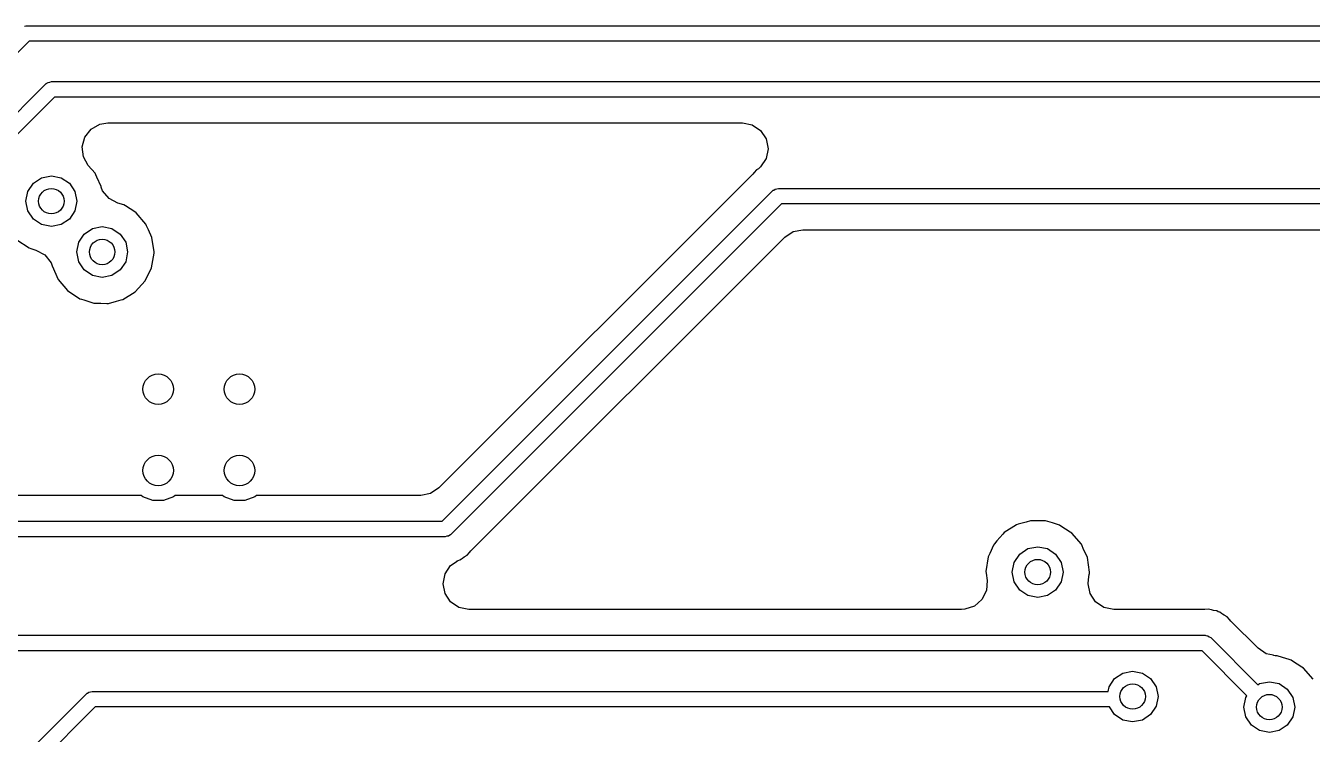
# Model space of a CAD drawing. Extents: x 0.99 to 4.24, y -7.27 to -4.02.
# Drawn here: x 2.2165 to 2.7146, y -5.5431 to -5.2687 of the extents above; entities that cross this region are included whole.
import ezdxf

# ---------------------------------------------------------------- set-up
doc = ezdxf.new("R2010")
doc.units = 0
doc.header["$MEASUREMENT"] = 0
doc.layers.add('BLACK', color=7, linetype='CONTINUOUS')

msp = doc.modelspace()

# ---------------------------------------------------------------- linework, layer by layer
at = {"layer": 'BLACK', "linetype": 'CONTINUOUS'}
for p, q in [((2.21592, -5.26888), (2.21654, -5.26865)), ((2.21654, -5.26865), (2.7568, -5.26865)), ((2.21778, -5.27465), (2.14582, -5.34661)), ((2.75412, -5.27465), (2.21778, -5.27465)), ((2.1523, -5.36314), (2.22426, -5.29119)), ((2.22426, -5.29119), (2.22441, -5.29108)), ((2.22441, -5.29108), (2.22445, -5.29101)), ((2.22445, -5.29101), (2.22457, -5.29096)), ((2.22457, -5.29096), (2.22511, -5.29059)), ((2.22511, -5.29059), (2.22576, -5.29053)), ((2.22576, -5.29053), (2.22638, -5.29031)), ((2.22638, -5.29031), (2.75, -5.29031)), ((2.22762, -5.29631), (2.15566, -5.36826)), ((2.74876, -5.29631), (2.22762, -5.29631)), ((2.23934, -5.3118), (2.24173, -5.30874)), ((2.24173, -5.30874), (2.24511, -5.30683)), ((2.24511, -5.30683), (2.24823, -5.30633)), ((2.24823, -5.30633), (2.49392, -5.30633)), ((2.49392, -5.30633), (2.49774, -5.30708)), ((2.49774, -5.30708), (2.50097, -5.30924)), ((2.50097, -5.30924), (2.50313, -5.31248)), ((2.2383, -5.31555), (2.23934, -5.3118)), ((2.50313, -5.31248), (2.50389, -5.31629)), ((2.23877, -5.31941), (2.2383, -5.31555)), ((2.24069, -5.32279), (2.23877, -5.31941)), ((2.50389, -5.31629), (2.50313, -5.3201)), ((2.24328, -5.3258), (2.24069, -5.32279)), ((2.49938, -5.32452), (2.49855, -5.3255)), ((2.50013, -5.32408), (2.49938, -5.32452)), ((2.50033, -5.32392), (2.50013, -5.32408)), ((2.50097, -5.32333), (2.50033, -5.32392)), ((2.50313, -5.3201), (2.50097, -5.32333)), ((2.21728, -5.33285), (2.21942, -5.32965)), ((2.21942, -5.32965), (2.22261, -5.32752)), ((2.22261, -5.32752), (2.22638, -5.32677)), ((2.22638, -5.32677), (2.23014, -5.32752)), ((2.23014, -5.32752), (2.23334, -5.32965)), ((2.23334, -5.32965), (2.23547, -5.33285)), ((2.24358, -5.32645), (2.24328, -5.3258)), ((2.24395, -5.32727), (2.24358, -5.32645)), ((2.24358, -5.32645), (2.24358, -5.32645)), ((2.24564, -5.33098), (2.24395, -5.32727)), ((2.49796, -5.32615), (2.37641, -5.44769)), ((2.49855, -5.32551), (2.49796, -5.32615)), ((2.49855, -5.3255), (2.49855, -5.32551)), ((2.21654, -5.33661), (2.21728, -5.33285)), ((2.23547, -5.33285), (2.23622, -5.33661)), ((2.24567, -5.33122), (2.24564, -5.33098)), ((2.24623, -5.33257), (2.24567, -5.33122)), ((2.2487, -5.33556), (2.24623, -5.33257)), ((2.37765, -5.46063), (2.50575, -5.33252)), ((2.50575, -5.33252), (2.50591, -5.33242)), ((2.50591, -5.33242), (2.50595, -5.33235)), ((2.50595, -5.33235), (2.50607, -5.3323)), ((2.50607, -5.3323), (2.50661, -5.33193)), ((2.50661, -5.33193), (2.50726, -5.33187)), ((2.50726, -5.33187), (2.50787, -5.33165)), ((2.50787, -5.33165), (2.82283, -5.33165)), ((2.21728, -5.34038), (2.21654, -5.33661)), ((2.23622, -5.33661), (2.23547, -5.34038)), ((2.25214, -5.33738), (2.2487, -5.33556)), ((2.25448, -5.33808), (2.25214, -5.33738)), ((2.25508, -5.33847), (2.25448, -5.33808)), ((2.25866, -5.34079), (2.25508, -5.33847)), ((2.50912, -5.33765), (2.38101, -5.46575)), ((2.82159, -5.33765), (2.50912, -5.33765)), ((2.21942, -5.34357), (2.21728, -5.34038)), ((2.22261, -5.34571), (2.21942, -5.34357)), ((2.23334, -5.34357), (2.23014, -5.34571)), ((2.23547, -5.34038), (2.23334, -5.34357)), ((2.25925, -5.34118), (2.25866, -5.34079)), ((2.25866, -5.34079), (2.25866, -5.34079)), ((2.26297, -5.34549), (2.25925, -5.34118)), ((2.22638, -5.34646), (2.22261, -5.34571)), ((2.23014, -5.34571), (2.22638, -5.34646)), ((2.23697, -5.35253), (2.2391, -5.34934)), ((2.2391, -5.34934), (2.2423, -5.34721)), ((2.2423, -5.34721), (2.24606, -5.34646)), ((2.24606, -5.34646), (2.24983, -5.34721)), ((2.24983, -5.34721), (2.25302, -5.34934)), ((2.25302, -5.34934), (2.25516, -5.35253)), ((2.26326, -5.34613), (2.26297, -5.34549)), ((2.26399, -5.34773), (2.26326, -5.34613)), ((2.26326, -5.34613), (2.26326, -5.34613)), ((2.26532, -5.35067), (2.26399, -5.34773)), ((2.51035, -5.35058), (2.51358, -5.34842)), ((2.51358, -5.34842), (2.51739, -5.34767)), ((2.51739, -5.34767), (2.72652, -5.34767)), ((2.213, -5.35157), (2.21774, -5.35473)), ((2.21774, -5.35473), (2.21842, -5.35494)), ((2.23622, -5.3563), (2.23697, -5.35253)), ((2.25516, -5.35253), (2.25591, -5.3563)), ((2.26613, -5.3563), (2.26532, -5.35067)), ((2.38881, -5.47213), (2.51035, -5.35058)), ((2.21842, -5.35494), (2.22041, -5.35556)), ((2.22041, -5.35556), (2.22382, -5.35742)), ((2.22382, -5.35742), (2.22626, -5.36045)), ((2.23697, -5.36007), (2.23622, -5.3563)), ((2.25591, -5.3563), (2.25516, -5.36007)), ((2.26518, -5.3624), (2.26612, -5.35679)), ((2.26612, -5.35679), (2.26613, -5.3563)), ((2.22626, -5.36045), (2.22672, -5.36161)), ((2.22672, -5.36161), (2.22674, -5.3617)), ((2.22674, -5.3617), (2.22903, -5.3669)), ((2.2391, -5.36326), (2.23697, -5.36007)), ((2.2423, -5.36539), (2.2391, -5.36326)), ((2.25302, -5.36326), (2.24983, -5.36539)), ((2.25516, -5.36007), (2.25302, -5.36326)), ((2.2627, -5.36752), (2.26518, -5.3624)), ((2.22903, -5.3669), (2.23269, -5.37126)), ((2.24606, -5.36614), (2.2423, -5.36539)), ((2.24983, -5.36539), (2.24606, -5.36614)), ((2.25888, -5.37174), (2.2627, -5.36752)), ((2.23269, -5.37126), (2.23742, -5.37441)), ((2.23742, -5.37441), (2.2381, -5.37462)), ((2.2381, -5.37462), (2.2381, -5.37462)), ((2.2381, -5.37462), (2.239, -5.3749)), ((2.25335, -5.3749), (2.25403, -5.37472)), ((2.25403, -5.37472), (2.25888, -5.37174)), ((2.239, -5.3749), (2.24285, -5.37611)), ((2.24285, -5.37611), (2.24555, -5.37616)), ((2.24555, -5.37616), (2.24783, -5.3762)), ((2.24783, -5.3762), (2.24783, -5.3762)), ((2.24783, -5.3762), (2.24854, -5.37621)), ((2.24854, -5.37621), (2.25164, -5.37537)), ((2.25164, -5.37537), (2.25335, -5.3749)), ((2.25335, -5.3749), (2.25335, -5.3749)), ((2.37641, -5.44769), (2.37318, -5.44985)), ((2.26114, -5.45061), (2.12005, -5.45061)), ((2.26181, -5.45117), (2.26114, -5.45061)), ((2.26567, -5.45258), (2.26181, -5.45117)), ((2.26977, -5.45258), (2.26567, -5.45258)), ((2.27362, -5.45117), (2.26977, -5.45258)), ((2.27429, -5.45061), (2.27362, -5.45117)), ((2.29264, -5.45061), (2.27429, -5.45061)), ((2.29331, -5.45117), (2.29264, -5.45061)), ((2.29716, -5.45258), (2.29331, -5.45117)), ((2.30126, -5.45258), (2.29716, -5.45258)), ((2.30512, -5.45117), (2.30126, -5.45258)), ((2.30579, -5.45061), (2.30512, -5.45117)), ((2.36937, -5.45061), (2.30579, -5.45061)), ((2.37318, -5.44985), (2.36937, -5.45061)), ((2.11905, -5.46063), (2.37765, -5.46063)), ((2.60007, -5.462), (2.59526, -5.46503)), ((2.60076, -5.4618), (2.60007, -5.462)), ((2.60378, -5.46094), (2.60076, -5.4618)), ((2.60076, -5.4618), (2.60076, -5.4618)), ((2.60554, -5.46043), (2.60378, -5.46094)), ((2.60625, -5.46044), (2.60554, -5.46043)), ((2.60777, -5.46045), (2.60625, -5.46044)), ((2.61123, -5.46047), (2.60777, -5.46045)), ((2.61396, -5.46128), (2.61123, -5.46047)), ((2.616, -5.4619), (2.61396, -5.46128)), ((2.61668, -5.4621), (2.616, -5.4619)), ((2.616, -5.4619), (2.616, -5.4619)), ((2.61728, -5.46249), (2.61668, -5.4621)), ((2.62086, -5.46481), (2.61728, -5.46249)), ((2.37889, -5.46663), (2.12029, -5.46663)), ((2.37951, -5.46641), (2.37889, -5.46663)), ((2.38016, -5.46635), (2.37951, -5.46641)), ((2.38069, -5.46597), (2.38016, -5.46635)), ((2.38082, -5.46593), (2.38069, -5.46597)), ((2.38086, -5.46586), (2.38082, -5.46593)), ((2.38101, -5.46575), (2.38086, -5.46586)), ((2.5915, -5.4693), (2.59119, -5.46994)), ((2.59247, -5.4682), (2.5915, -5.4693)), ((2.59479, -5.46557), (2.59247, -5.4682)), ((2.59526, -5.46503), (2.59479, -5.46557)), ((2.62146, -5.46519), (2.62086, -5.46481)), ((2.62086, -5.46481), (2.62086, -5.46481)), ((2.62517, -5.4695), (2.62146, -5.46519)), ((2.38554, -5.47487), (2.38627, -5.4744)), ((2.38627, -5.4744), (2.38739, -5.47376)), ((2.38739, -5.47376), (2.38822, -5.47277)), ((2.38822, -5.47277), (2.38881, -5.47213)), ((2.58972, -5.47309), (2.58908, -5.47445)), ((2.59119, -5.46994), (2.58972, -5.47309)), ((2.59119, -5.46994), (2.59119, -5.46994)), ((2.59917, -5.47655), (2.60131, -5.47336)), ((2.60131, -5.47336), (2.6045, -5.47122)), ((2.6045, -5.47122), (2.60827, -5.47047)), ((2.60827, -5.47047), (2.61203, -5.47122)), ((2.61203, -5.47122), (2.61523, -5.47336)), ((2.61523, -5.47336), (2.61736, -5.47655)), ((2.62547, -5.47015), (2.62517, -5.4695)), ((2.62593, -5.47117), (2.62547, -5.47015)), ((2.62547, -5.47015), (2.62547, -5.47015)), ((2.62753, -5.47468), (2.62593, -5.47117)), ((2.3788, -5.48101), (2.38096, -5.47778)), ((2.38096, -5.47778), (2.38345, -5.47612)), ((2.38341, -5.47605), (2.38387, -5.47579)), ((2.38345, -5.47612), (2.38341, -5.47605)), ((2.38387, -5.47579), (2.38392, -5.47576)), ((2.38392, -5.47576), (2.38448, -5.47561)), ((2.38448, -5.47561), (2.38519, -5.47511)), ((2.38519, -5.47511), (2.38554, -5.47487)), ((2.38519, -5.47511), (2.38519, -5.47511)), ((2.58908, -5.47445), (2.5882, -5.48007)), ((2.59843, -5.48031), (2.59917, -5.47655)), ((2.61736, -5.47655), (2.61811, -5.48031)), ((2.62833, -5.48031), (2.62753, -5.47468)), ((2.37805, -5.48482), (2.3788, -5.48101)), ((2.5882, -5.48007), (2.58829, -5.48077)), ((2.58829, -5.48077), (2.58829, -5.48077)), ((2.58829, -5.48077), (2.58866, -5.48353)), ((2.58866, -5.48353), (2.5884, -5.48741)), ((2.59917, -5.48408), (2.59843, -5.48031)), ((2.60131, -5.48727), (2.59917, -5.48408)), ((2.61736, -5.48408), (2.61523, -5.48727)), ((2.61811, -5.48031), (2.61736, -5.48408)), ((2.62779, -5.48482), (2.62793, -5.48317)), ((2.62793, -5.48317), (2.62826, -5.48118)), ((2.62826, -5.48118), (2.62833, -5.48081)), ((2.62826, -5.48118), (2.62826, -5.48118)), ((2.62833, -5.48081), (2.62833, -5.48031)), ((2.3788, -5.48863), (2.37805, -5.48482)), ((2.38096, -5.49186), (2.3788, -5.48863)), ((2.5884, -5.48741), (2.58668, -5.49089)), ((2.6045, -5.48941), (2.60131, -5.48727)), ((2.61523, -5.48727), (2.61203, -5.48941)), ((2.62855, -5.48863), (2.62779, -5.48482)), ((2.63071, -5.49186), (2.62855, -5.48863)), ((2.38419, -5.49402), (2.38096, -5.49186)), ((2.38801, -5.49478), (2.38419, -5.49402)), ((2.58375, -5.49345), (2.58007, -5.4947)), ((2.58668, -5.49089), (2.58375, -5.49345)), ((2.60827, -5.49016), (2.6045, -5.48941)), ((2.61203, -5.48941), (2.60827, -5.49016)), ((2.63394, -5.49402), (2.63071, -5.49186)), ((2.63775, -5.49478), (2.63394, -5.49402)), ((2.57878, -5.49478), (2.38801, -5.49478)), ((2.58007, -5.4947), (2.57878, -5.49478)), ((2.67215, -5.49478), (2.63775, -5.49478)), ((2.67302, -5.49474), (2.67215, -5.49478)), ((2.67431, -5.49463), (2.67302, -5.49474)), ((2.67556, -5.49496), (2.67431, -5.49463)), ((2.6764, -5.49515), (2.67556, -5.49496)), ((2.67768, -5.49538), (2.6764, -5.49515)), ((2.67818, -5.49567), (2.67768, -5.49538)), ((2.67874, -5.49582), (2.67818, -5.49567)), ((2.67946, -5.49632), (2.67874, -5.49582)), ((2.6798, -5.49656), (2.67946, -5.49632)), ((2.67946, -5.49632), (2.67946, -5.49632)), ((2.68053, -5.49703), (2.6798, -5.49656)), ((2.68165, -5.49767), (2.68053, -5.49703)), ((2.68248, -5.49866), (2.68165, -5.49767)), ((2.68307, -5.4993), (2.68248, -5.49866)), ((2.68248, -5.49866), (2.68248, -5.49866)), ((2.69361, -5.50984), (2.68307, -5.4993)), ((2.20283, -5.5048), (2.67315, -5.5048)), ((2.67315, -5.5048), (2.67334, -5.50483)), ((2.67334, -5.50483), (2.67342, -5.50481)), ((2.67342, -5.50481), (2.67354, -5.50487)), ((2.67354, -5.50487), (2.67418, -5.50498)), ((2.67418, -5.50498), (2.67468, -5.5054)), ((2.67468, -5.5054), (2.67528, -5.50568)), ((2.67528, -5.50568), (2.69355, -5.52395)), ((2.67191, -5.5108), (2.20407, -5.5108)), ((2.6893, -5.52819), (2.67191, -5.5108)), ((2.69679, -5.51198), (2.69361, -5.50984)), ((2.69953, -5.51254), (2.69679, -5.51198)), ((2.69952, -5.51265), (2.69953, -5.51254)), ((2.70022, -5.51276), (2.69952, -5.51265)), ((2.70093, -5.51276), (2.70022, -5.51276)), ((2.7031, -5.51341), (2.70093, -5.51276)), ((2.7057, -5.51419), (2.7031, -5.51341)), ((2.70638, -5.51439), (2.7057, -5.51419)), ((2.7057, -5.51419), (2.7057, -5.51419)), ((2.64127, -5.51942), (2.64503, -5.51867)), ((2.64503, -5.51867), (2.6488, -5.51942)), ((2.70698, -5.51478), (2.70638, -5.51439)), ((2.71056, -5.5171), (2.70698, -5.51478)), ((2.71115, -5.51749), (2.71056, -5.5171)), ((2.71056, -5.5171), (2.71056, -5.5171)), ((2.71487, -5.5218), (2.71115, -5.51749)), ((2.63594, -5.52475), (2.63807, -5.52156)), ((2.63807, -5.52156), (2.64127, -5.51942)), ((2.6488, -5.51942), (2.65199, -5.52156)), ((2.65199, -5.52156), (2.65413, -5.52475)), ((2.69355, -5.52395), (2.6942, -5.52352)), ((2.6942, -5.52352), (2.69796, -5.52277)), ((2.69796, -5.52277), (2.70173, -5.52352)), ((2.70173, -5.52352), (2.70492, -5.52565)), ((2.19473, -5.57268), (2.24, -5.52741)), ((2.24, -5.52741), (2.24016, -5.5273)), ((2.24016, -5.5273), (2.2402, -5.52723)), ((2.2402, -5.52723), (2.24032, -5.52718)), ((2.24032, -5.52718), (2.24086, -5.52681)), ((2.24086, -5.52681), (2.24151, -5.52675)), ((2.24151, -5.52675), (2.24213, -5.52653)), ((2.24213, -5.52653), (2.63559, -5.52653)), ((2.63559, -5.52653), (2.63594, -5.52475)), ((2.65413, -5.52475), (2.65488, -5.52852)), ((2.65488, -5.52852), (2.65413, -5.53228)), ((2.68812, -5.53261), (2.68887, -5.52884)), ((2.68887, -5.52884), (2.6893, -5.52819)), ((2.70492, -5.52565), (2.70706, -5.52884)), ((2.70706, -5.52884), (2.70781, -5.53261)), ((2.24337, -5.53253), (2.19985, -5.57605)), ((2.6361, -5.53253), (2.24337, -5.53253)), ((2.63807, -5.53548), (2.6361, -5.53253)), ((2.65413, -5.53228), (2.65199, -5.53548)), ((2.68887, -5.53638), (2.68812, -5.53261)), ((2.70781, -5.53261), (2.70706, -5.53638)), ((2.64127, -5.53761), (2.63807, -5.53548)), ((2.64503, -5.53836), (2.64127, -5.53761)), ((2.6488, -5.53761), (2.64503, -5.53836)), ((2.65199, -5.53548), (2.6488, -5.53761)), ((2.691, -5.53957), (2.68887, -5.53638)), ((2.70706, -5.53638), (2.70492, -5.53957)), ((2.6942, -5.5417), (2.691, -5.53957)), ((2.69796, -5.54245), (2.6942, -5.5417)), ((2.70173, -5.5417), (2.69796, -5.54245)), ((2.70492, -5.53957), (2.70173, -5.5417))]:
    msp.add_line(p, q, dxfattribs=at)
at = {"layer": 'BLACK'}
for centre, radius in [((2.22638, -5.33661), 0.00492), ((2.24606, -5.3563), 0.00492), ((2.26772, -5.40945), 0.00591), ((2.29921, -5.40945), 0.00591), ((2.26772, -5.44094), 0.00591), ((2.29921, -5.44094), 0.00591), ((2.60827, -5.48031), 0.00492), ((2.64503, -5.52852), 0.00492), ((2.69796, -5.53261), 0.00492)]:
    msp.add_circle(centre, radius, dxfattribs=at)

doc.saveas('drawing.dxf')
